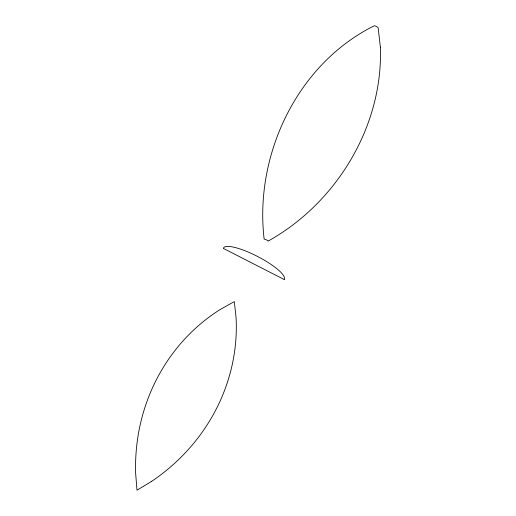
<?xml version="1.0" encoding="UTF-8"?>
<svg xmlns="http://www.w3.org/2000/svg" width="516" height="516" viewBox="0 0 516 516"><rect width="100%" height="100%" fill="white"/><g stroke="black" fill="none" stroke-linecap="round" stroke-linejoin="round"><path stroke-width="0.77" d="M380.363 47.143C383.259 126.052 336.535 203.065 268.062 241.127A2.309 0.542 27.3 0 0 266.256 239.779A2.309 0.542 27.3 0 0 264.147 239.121C254.188 155.052 297.164 63.958 374.242 25.8A2.309 0.542 27.3 0 1 376.351 26.458A2.309 0.542 27.3 0 1 378.157 27.806L380.363 47.143M151.562 481.409L136.992 490.2L135.637 473.256A192.087 182.638 69.5 0 1 220.139 309.529L234.322 301.615L236.064 317.682A192.087 181.451 -18.7 0 1 151.562 481.409M284.174 279.511L223.389 248.402A34.179 8.024 27.3 0 1 257.174 256.271A34.179 8.024 27.3 0 1 284.174 279.511"/></g></svg>
